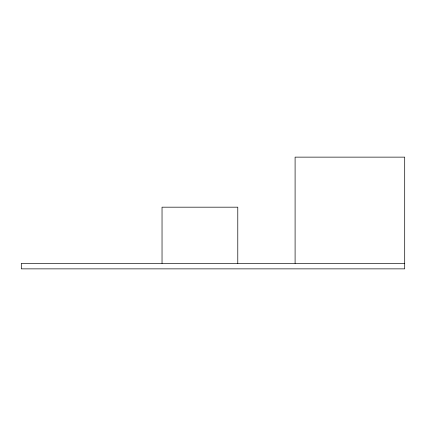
<?xml version="1.0" encoding="UTF-8"?>
<svg xmlns="http://www.w3.org/2000/svg" width="426" height="426" viewBox="0 0 426 426"><rect width="100%" height="100%" fill="white"/><g stroke="black" fill="none" stroke-linecap="round" stroke-linejoin="round"><path stroke-width="0.64" d="M404.7 263.359L21.3 263.359L21.3 268.865L404.7 268.865L404.7 157.135L295.096 157.135L295.096 263.359M237.783 263.359L237.783 207.18L162.034 207.18L162.034 263.359"/></g></svg>
